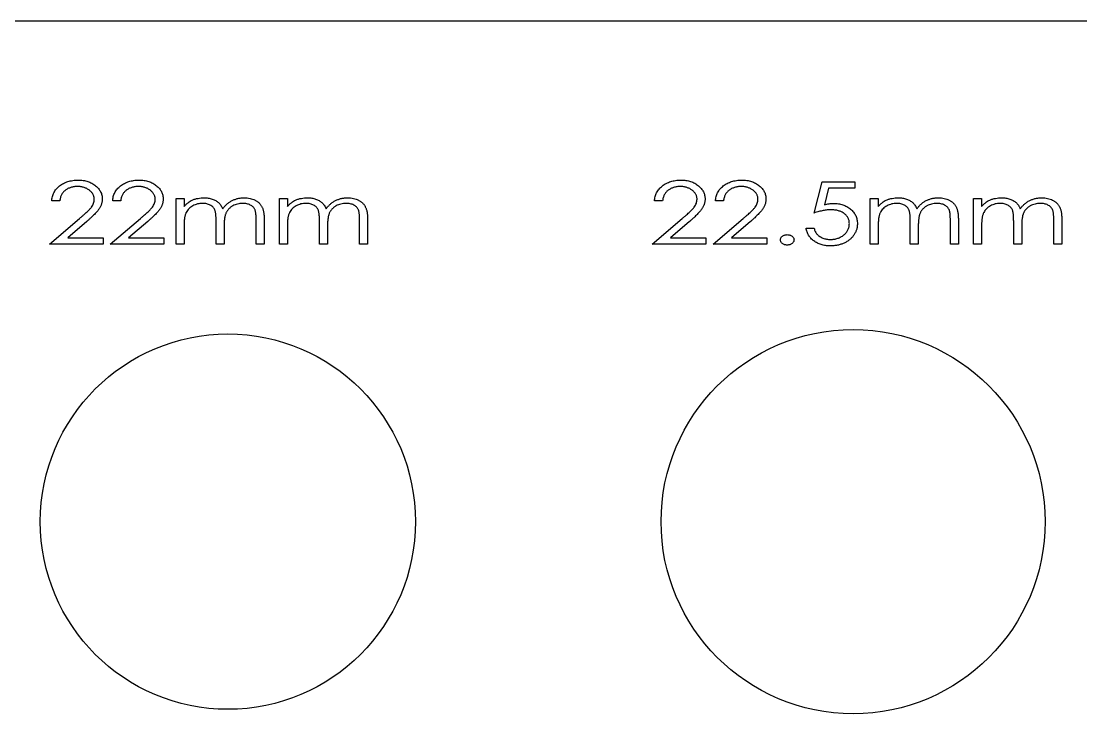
# Model space of a CAD drawing. Header units: millimetres. Extents: x 0 to 300, y -15 to 160.
# Drawn here: x 193.4 to 252.7, y 121.3 to 160 of the extents above; entities that cross this region are included whole.
import ezdxf

# ---------------------------------------------------------------- set-up
doc = ezdxf.new("R2010")
doc.units = ezdxf.units.MM

msp = doc.modelspace()

# ---------------------------------------------------------------- linework, layer by layer
at = {"color": 7, "linetype": 'Continuous', "lineweight": 25}
for p, q in [((300, 160), (0, 160)), ((237.814, 149.269), (238.263, 151.019)), ((238.263, 151.019), (240.103, 151.019)), ((240.103, 151.019), (240.103, 150.66)), ((202.096, 150.077), (202.545, 150.077)), ((202.096, 147.519), (202.096, 150.077)), ((202.545, 150.077), (202.545, 149.632)), ((207.885, 150.077), (208.334, 150.077)), ((207.885, 147.519), (207.885, 150.077)), ((208.334, 150.077), (208.334, 149.632)), ((238.628, 150.66), (238.39, 149.732)), ((240.103, 150.66), (238.628, 150.66)), ((240.955, 150.077), (241.404, 150.077)), ((240.955, 147.519), (240.955, 150.077)), ((241.404, 150.077), (241.404, 149.632)), ((246.744, 150.077), (247.193, 150.077)), ((246.744, 147.519), (246.744, 150.077)), ((247.193, 150.077), (247.193, 149.632)), ((195.59, 149.942), (195.141, 149.942)), ((199, 149.942), (198.552, 149.942)), ((229.334, 149.942), (228.885, 149.942)), ((232.744, 149.942), (232.295, 149.942)), ((195.007, 147.519), (196.696, 148.968)), ((198.417, 147.519), (200.106, 148.968)), ((206.584, 147.519), (206.584, 148.906)), ((207.032, 148.905), (207.032, 147.519)), ((212.372, 147.519), (212.372, 148.906)), ((212.821, 148.905), (212.821, 147.519)), ((228.75, 147.519), (230.439, 148.968)), ((232.161, 147.519), (233.85, 148.968)), ((245.443, 147.519), (245.443, 148.906)), ((245.891, 148.905), (245.891, 147.519)), ((251.231, 147.519), (251.231, 148.906)), ((251.68, 148.905), (251.68, 147.519)), ((197.1, 148.793), (196.032, 147.878)), ((200.51, 148.793), (199.443, 147.878)), ((202.545, 148.595), (202.545, 147.519)), ((204.34, 147.519), (204.34, 148.82)), ((204.789, 148.514), (204.789, 147.519)), ((208.334, 148.595), (208.334, 147.519)), ((210.128, 147.519), (210.128, 148.82)), ((210.577, 148.514), (210.577, 147.519)), ((230.843, 148.793), (229.776, 147.878)), ((234.253, 148.793), (233.186, 147.878)), ((237.366, 148.417), (237.814, 148.417)), ((241.404, 148.595), (241.404, 147.519)), ((243.199, 147.519), (243.199, 148.82)), ((243.648, 148.514), (243.648, 147.519)), ((247.193, 148.595), (247.193, 147.519)), ((248.987, 147.519), (248.987, 148.82)), ((249.436, 148.514), (249.436, 147.519)), ((196.032, 147.878), (198.013, 147.878)), ((198.013, 147.878), (198.013, 147.519)), ((199.443, 147.878), (201.423, 147.878)), ((201.423, 147.878), (201.423, 147.519)), ((229.776, 147.878), (231.757, 147.878)), ((231.757, 147.878), (231.757, 147.519)), ((233.186, 147.878), (235.167, 147.878)), ((235.167, 147.878), (235.167, 147.519)), ((198.013, 147.519), (195.007, 147.519)), ((201.423, 147.519), (198.417, 147.519)), ((202.545, 147.519), (202.096, 147.519)), ((204.789, 147.519), (204.34, 147.519)), ((207.032, 147.519), (206.584, 147.519)), ((208.334, 147.519), (207.885, 147.519)), ((210.577, 147.519), (210.128, 147.519)), ((212.821, 147.519), (212.372, 147.519)), ((231.757, 147.519), (228.75, 147.519)), ((235.167, 147.519), (232.161, 147.519)), ((241.404, 147.519), (240.955, 147.519)), ((243.648, 147.519), (243.199, 147.519)), ((245.891, 147.519), (245.443, 147.519)), ((247.193, 147.519), (246.744, 147.519)), ((249.436, 147.519), (248.987, 147.519)), ((251.68, 147.519), (251.231, 147.519))]:
    msp.add_line(p, q, dxfattribs=at)
for centre, radius in [((205, 132), 10.5), ((240, 132), 10.75)]:
    msp.add_circle(centre, radius, dxfattribs=at)
for points, knots in [([(195.141, 149.942), (195.144, 149.984), (195.149, 150.066), (195.173, 150.186), (195.209, 150.3), (195.257, 150.408), (195.319, 150.51), (195.392, 150.608), (195.478, 150.699), (195.576, 150.783), (195.683, 150.86), (195.797, 150.926), (195.917, 150.983), (196.044, 151.029), (196.177, 151.065), (196.315, 151.09), (196.46, 151.106), (196.558, 151.108), (196.609, 151.109)], [0, 0, 0, 0, 0.060187, 0.1186, 0.175503, 0.232224, 0.289199, 0.347421, 0.407245, 0.469592, 0.533084, 0.596651, 0.659955, 0.724552, 0.790185, 0.858053, 0.927521, 1, 1, 1, 1]), ([(196.587, 150.75), (196.553, 150.749), (196.487, 150.748), (196.39, 150.738), (196.298, 150.721), (196.21, 150.698), (196.126, 150.669), (196.046, 150.632), (195.971, 150.588), (195.901, 150.539), (195.836, 150.483), (195.778, 150.422), (195.728, 150.355), (195.685, 150.283), (195.65, 150.205), (195.622, 150.123), (195.602, 150.034), (195.594, 149.973), (195.59, 149.942)], [0, 0, 0, 0, 0.070999, 0.139349, 0.204974, 0.268678, 0.331326, 0.39262, 0.453131, 0.513965, 0.573719, 0.632629, 0.69107, 0.749633, 0.809173, 0.870568, 0.933798, 1, 1, 1, 1]), ([(197.52, 150.04), (197.519, 150.064), (197.517, 150.111), (197.504, 150.181), (197.483, 150.247), (197.453, 150.312), (197.414, 150.373), (197.367, 150.432), (197.312, 150.488), (197.249, 150.542), (197.18, 150.59), (197.107, 150.633), (197.03, 150.669), (196.948, 150.699), (196.864, 150.722), (196.775, 150.738), (196.682, 150.748), (196.619, 150.749), (196.587, 150.75)], [0, 0, 0, 0, 0.055224, 0.109076, 0.162405, 0.216574, 0.272661, 0.329974, 0.39074, 0.454756, 0.520287, 0.585452, 0.650983, 0.717153, 0.784938, 0.854163, 0.925906, 1, 1, 1, 1]), ([(196.609, 151.109), (196.658, 151.108), (196.755, 151.106), (196.897, 151.091), (197.031, 151.067), (197.158, 151.033), (197.278, 150.989), (197.39, 150.935), (197.496, 150.872), (197.593, 150.798), (197.681, 150.719), (197.757, 150.635), (197.823, 150.549), (197.876, 150.458), (197.918, 150.363), (197.947, 150.265), (197.965, 150.163), (197.967, 150.094), (197.968, 150.059)], [0, 0, 0, 0, 0.077876, 0.152072, 0.223363, 0.291757, 0.358319, 0.423509, 0.487732, 0.551688, 0.614071, 0.673318, 0.72971, 0.784494, 0.838248, 0.891559, 0.945218, 1, 1, 1, 1]), ([(198.552, 149.942), (198.554, 149.984), (198.559, 150.066), (198.584, 150.186), (198.62, 150.3), (198.667, 150.408), (198.729, 150.51), (198.802, 150.608), (198.889, 150.699), (198.986, 150.783), (199.093, 150.86), (199.207, 150.926), (199.328, 150.983), (199.454, 151.029), (199.587, 151.065), (199.725, 151.09), (199.87, 151.106), (199.969, 151.108), (200.019, 151.109)], [0, 0, 0, 0, 0.060187, 0.1186, 0.175503, 0.232224, 0.289199, 0.347421, 0.407245, 0.469592, 0.533084, 0.596651, 0.659955, 0.724552, 0.790185, 0.858053, 0.927521, 1, 1, 1, 1]), ([(199.997, 150.75), (199.964, 150.749), (199.897, 150.748), (199.801, 150.738), (199.708, 150.721), (199.62, 150.698), (199.536, 150.669), (199.456, 150.632), (199.382, 150.588), (199.311, 150.539), (199.246, 150.483), (199.188, 150.422), (199.139, 150.355), (199.095, 150.283), (199.06, 150.205), (199.032, 150.123), (199.012, 150.034), (199.004, 149.973), (199, 149.942)], [0, 0, 0, 0, 0.070999, 0.139349, 0.204974, 0.268678, 0.331326, 0.39262, 0.453131, 0.513965, 0.573719, 0.632629, 0.69107, 0.749633, 0.809173, 0.870568, 0.933798, 1, 1, 1, 1]), ([(200.93, 150.04), (200.929, 150.064), (200.927, 150.111), (200.914, 150.181), (200.893, 150.247), (200.863, 150.312), (200.825, 150.373), (200.778, 150.432), (200.722, 150.488), (200.659, 150.542), (200.59, 150.59), (200.517, 150.633), (200.44, 150.669), (200.359, 150.699), (200.274, 150.722), (200.185, 150.738), (200.092, 150.748), (200.029, 150.749), (199.997, 150.75)], [0, 0, 0, 0, 0.055224, 0.109076, 0.162405, 0.216574, 0.272661, 0.329974, 0.39074, 0.454756, 0.520287, 0.585452, 0.650983, 0.717153, 0.784938, 0.854163, 0.925906, 1, 1, 1, 1]), ([(200.019, 151.109), (200.069, 151.108), (200.165, 151.106), (200.307, 151.091), (200.441, 151.067), (200.568, 151.033), (200.688, 150.989), (200.8, 150.935), (200.906, 150.872), (201.003, 150.798), (201.091, 150.719), (201.168, 150.635), (201.233, 150.549), (201.286, 150.458), (201.328, 150.363), (201.357, 150.265), (201.376, 150.163), (201.377, 150.094), (201.378, 150.059)], [0, 0, 0, 0, 0.0778757, 0.152072, 0.223363, 0.2917572, 0.3583186, 0.4235091, 0.487732, 0.5516878, 0.614071, 0.673318, 0.7297104, 0.784494, 0.8382481, 0.891559, 0.9452177, 1, 1, 1, 1]), ([(228.885, 149.942), (228.887, 149.984), (228.892, 150.066), (228.917, 150.186), (228.953, 150.3), (229, 150.408), (229.063, 150.51), (229.135, 150.608), (229.222, 150.699), (229.32, 150.783), (229.426, 150.86), (229.541, 150.926), (229.661, 150.983), (229.787, 151.029), (229.92, 151.065), (230.059, 151.09), (230.204, 151.106), (230.302, 151.108), (230.352, 151.109)], [0, 0, 0, 0, 0.060187, 0.1186, 0.175503, 0.232224, 0.289199, 0.347421, 0.407245, 0.469592, 0.533084, 0.596651, 0.659955, 0.724552, 0.790185, 0.858053, 0.927521, 1, 1, 1, 1]), ([(230.331, 150.75), (230.297, 150.749), (230.231, 150.748), (230.134, 150.738), (230.042, 150.721), (229.954, 150.698), (229.869, 150.669), (229.79, 150.632), (229.715, 150.588), (229.644, 150.539), (229.58, 150.483), (229.522, 150.422), (229.472, 150.355), (229.429, 150.283), (229.394, 150.205), (229.366, 150.123), (229.345, 150.034), (229.337, 149.973), (229.334, 149.942)], [0, 0, 0, 0, 0.0709994, 0.1393486, 0.2049738, 0.2686784, 0.3313261, 0.3926201, 0.4531307, 0.5139654, 0.5737189, 0.6326294, 0.6910701, 0.7496334, 0.8091731, 0.8705681, 0.9337983, 1, 1, 1, 1]), ([(231.263, 150.04), (231.262, 150.064), (231.261, 150.111), (231.248, 150.181), (231.226, 150.247), (231.197, 150.312), (231.158, 150.373), (231.111, 150.432), (231.055, 150.488), (230.993, 150.542), (230.924, 150.59), (230.851, 150.633), (230.773, 150.669), (230.692, 150.699), (230.607, 150.722), (230.518, 150.738), (230.426, 150.748), (230.363, 150.749), (230.331, 150.75)], [0, 0, 0, 0, 0.055224, 0.109076, 0.162405, 0.216574, 0.272661, 0.329974, 0.39074, 0.454756, 0.520287, 0.585452, 0.650983, 0.717153, 0.784938, 0.854163, 0.925906, 1, 1, 1, 1]), ([(230.352, 151.109), (230.402, 151.108), (230.499, 151.106), (230.64, 151.091), (230.774, 151.067), (230.902, 151.033), (231.021, 150.989), (231.134, 150.935), (231.24, 150.872), (231.336, 150.798), (231.424, 150.719), (231.501, 150.635), (231.567, 150.549), (231.619, 150.458), (231.661, 150.363), (231.691, 150.265), (231.709, 150.163), (231.711, 150.094), (231.712, 150.059)], [0, 0, 0, 0, 0.077876, 0.152072, 0.223363, 0.291757, 0.358319, 0.423509, 0.487732, 0.551688, 0.614071, 0.673318, 0.72971, 0.784494, 0.838248, 0.891559, 0.945218, 1, 1, 1, 1]), ([(232.295, 149.942), (232.298, 149.984), (232.303, 150.066), (232.327, 150.186), (232.363, 150.3), (232.411, 150.408), (232.473, 150.51), (232.546, 150.608), (232.632, 150.699), (232.73, 150.783), (232.837, 150.86), (232.951, 150.926), (233.071, 150.983), (233.198, 151.029), (233.33, 151.065), (233.469, 151.09), (233.614, 151.106), (233.712, 151.108), (233.763, 151.109)], [0, 0, 0, 0, 0.060187, 0.1186, 0.175503, 0.232224, 0.289199, 0.347421, 0.407245, 0.469592, 0.533084, 0.596651, 0.659955, 0.724552, 0.790185, 0.858053, 0.927521, 1, 1, 1, 1]), ([(233.741, 150.75), (233.707, 150.749), (233.641, 150.748), (233.544, 150.738), (233.452, 150.721), (233.364, 150.698), (233.28, 150.669), (233.2, 150.632), (233.125, 150.588), (233.055, 150.539), (232.99, 150.483), (232.932, 150.422), (232.882, 150.355), (232.839, 150.283), (232.804, 150.205), (232.776, 150.123), (232.755, 150.034), (232.748, 149.973), (232.744, 149.942)], [0, 0, 0, 0, 0.0709994, 0.1393486, 0.2049738, 0.2686784, 0.3313261, 0.3926201, 0.4531307, 0.5139654, 0.5737189, 0.6326294, 0.6910701, 0.7496334, 0.8091731, 0.8705681, 0.9337983, 1, 1, 1, 1]), ([(234.673, 150.04), (234.673, 150.064), (234.671, 150.111), (234.658, 150.181), (234.637, 150.247), (234.607, 150.312), (234.568, 150.373), (234.521, 150.432), (234.465, 150.488), (234.403, 150.542), (234.334, 150.59), (234.261, 150.633), (234.183, 150.669), (234.102, 150.699), (234.017, 150.722), (233.929, 150.738), (233.836, 150.748), (233.773, 150.749), (233.741, 150.75)], [0, 0, 0, 0, 0.0552235, 0.1090759, 0.162405, 0.2165738, 0.2726607, 0.3299738, 0.3907403, 0.4547562, 0.5202872, 0.5854518, 0.6509829, 0.7171527, 0.7849385, 0.8541633, 0.9259059, 1, 1, 1, 1]), ([(233.763, 151.109), (233.812, 151.108), (233.909, 151.106), (234.051, 151.091), (234.185, 151.067), (234.312, 151.033), (234.431, 150.989), (234.544, 150.935), (234.65, 150.872), (234.747, 150.798), (234.835, 150.719), (234.911, 150.635), (234.977, 150.549), (235.029, 150.458), (235.071, 150.363), (235.101, 150.265), (235.119, 150.163), (235.121, 150.094), (235.122, 150.059)], [0, 0, 0, 0, 0.0778757, 0.152072, 0.223363, 0.2917572, 0.3583186, 0.4235091, 0.487732, 0.5516878, 0.614071, 0.673318, 0.7297104, 0.784494, 0.8382481, 0.891559, 0.9452177, 1, 1, 1, 1]), ([(202.998, 149.992), (203.052, 150.012), (203.159, 150.052), (203.327, 150.092), (203.498, 150.117), (203.614, 150.12), (203.672, 150.122)], [0, 0, 0, 0, 0.248666, 0.497511, 0.746763, 1, 1, 1, 1]), ([(203.672, 150.122), (203.711, 150.121), (203.789, 150.118), (203.904, 150.105), (204.016, 150.082), (204.124, 150.05), (204.226, 150.01), (204.319, 149.965), (204.402, 149.913), (204.477, 149.854), (204.544, 149.785), (204.605, 149.703), (204.663, 149.609), (204.694, 149.54), (204.711, 149.504)], [0, 0, 0, 0, 0.0914947, 0.1813305, 0.2696925, 0.3576699, 0.4429541, 0.5230166, 0.5988065, 0.6712097, 0.7443191, 0.8227847, 0.9075203, 1, 1, 1, 1]), ([(204.711, 149.504), (204.729, 149.529), (204.764, 149.578), (204.822, 149.647), (204.883, 149.711), (204.947, 149.771), (205.014, 149.827), (205.086, 149.877), (205.16, 149.923), (205.237, 149.965), (205.317, 150.002), (205.398, 150.033), (205.481, 150.061), (205.566, 150.084), (205.652, 150.1), (205.739, 150.113), (205.828, 150.12), (205.888, 150.121), (205.918, 150.122)], [0, 0, 0, 0, 0.064963, 0.128426, 0.191314, 0.253159, 0.314906, 0.376509, 0.438526, 0.50052, 0.562959, 0.624754, 0.686477, 0.748159, 0.810399, 0.87263, 0.935901, 1, 1, 1, 1]), ([(205.918, 150.122), (205.973, 150.12), (206.081, 150.117), (206.237, 150.092), (206.383, 150.05), (206.497, 150.001), (206.581, 149.954), (206.641, 149.917), (206.695, 149.875), (206.746, 149.83), (206.793, 149.782), (206.835, 149.731), (206.873, 149.676), (206.907, 149.617), (206.937, 149.553), (206.962, 149.482), (206.984, 149.404), (207.002, 149.318), (207.016, 149.225), (207.026, 149.125), (207.031, 149.017), (207.032, 148.943), (207.032, 148.905)], [0, 0, 0, 0, 0.087023, 0.170139, 0.24949, 0.327188, 0.365264, 0.402195, 0.438365, 0.473992, 0.509038, 0.543984, 0.579069, 0.614529, 0.651259, 0.69104, 0.733662, 0.779794, 0.829169, 0.882307, 0.939338, 1, 1, 1, 1]), ([(208.787, 149.992), (208.84, 150.012), (208.947, 150.052), (209.115, 150.092), (209.286, 150.117), (209.402, 150.12), (209.46, 150.122)], [0, 0, 0, 0, 0.248666, 0.497511, 0.746763, 1, 1, 1, 1]), ([(209.46, 150.122), (209.5, 150.121), (209.577, 150.118), (209.693, 150.105), (209.805, 150.082), (209.913, 150.05), (210.014, 150.01), (210.107, 149.965), (210.191, 149.913), (210.265, 149.854), (210.333, 149.785), (210.393, 149.703), (210.451, 149.609), (210.483, 149.54), (210.499, 149.504)], [0, 0, 0, 0, 0.091495, 0.181331, 0.269692, 0.35767, 0.442954, 0.523017, 0.598806, 0.67121, 0.744319, 0.822785, 0.90752, 1, 1, 1, 1]), ([(210.499, 149.504), (210.517, 149.529), (210.553, 149.578), (210.611, 149.647), (210.672, 149.711), (210.736, 149.771), (210.803, 149.827), (210.874, 149.877), (210.948, 149.923), (211.026, 149.965), (211.105, 150.002), (211.187, 150.033), (211.27, 150.061), (211.354, 150.084), (211.44, 150.1), (211.528, 150.113), (211.617, 150.12), (211.677, 150.121), (211.707, 150.122)], [0, 0, 0, 0, 0.064963, 0.128426, 0.191314, 0.253159, 0.314906, 0.376509, 0.438526, 0.50052, 0.562959, 0.624754, 0.686477, 0.748159, 0.810399, 0.87263, 0.935901, 1, 1, 1, 1]), ([(211.707, 150.122), (211.762, 150.12), (211.869, 150.117), (212.026, 150.092), (212.172, 150.05), (212.285, 150.001), (212.37, 149.954), (212.429, 149.917), (212.484, 149.875), (212.534, 149.83), (212.581, 149.782), (212.623, 149.731), (212.661, 149.676), (212.695, 149.617), (212.725, 149.553), (212.751, 149.482), (212.772, 149.404), (212.791, 149.318), (212.804, 149.225), (212.814, 149.125), (212.819, 149.017), (212.82, 148.943), (212.821, 148.905)], [0, 0, 0, 0, 0.087023, 0.170139, 0.24949, 0.327188, 0.365264, 0.402195, 0.438365, 0.473992, 0.509038, 0.543984, 0.579069, 0.614529, 0.651259, 0.69104, 0.733662, 0.779794, 0.829169, 0.882307, 0.939338, 1, 1, 1, 1]), ([(241.857, 149.992), (241.911, 150.012), (242.018, 150.052), (242.185, 150.092), (242.357, 150.117), (242.473, 150.12), (242.531, 150.122)], [0, 0, 0, 0, 0.248666, 0.497511, 0.746763, 1, 1, 1, 1]), ([(242.531, 150.122), (242.57, 150.121), (242.648, 150.118), (242.763, 150.105), (242.875, 150.082), (242.983, 150.05), (243.085, 150.01), (243.178, 149.965), (243.261, 149.913), (243.336, 149.854), (243.403, 149.785), (243.464, 149.703), (243.522, 149.609), (243.553, 149.54), (243.57, 149.504)], [0, 0, 0, 0, 0.091495, 0.181331, 0.269692, 0.35767, 0.442954, 0.523017, 0.598806, 0.67121, 0.744319, 0.822785, 0.90752, 1, 1, 1, 1]), ([(243.57, 149.504), (243.588, 149.529), (243.623, 149.578), (243.681, 149.647), (243.742, 149.711), (243.806, 149.771), (243.873, 149.827), (243.945, 149.877), (244.019, 149.923), (244.096, 149.965), (244.176, 150.002), (244.257, 150.033), (244.34, 150.061), (244.425, 150.084), (244.511, 150.1), (244.598, 150.113), (244.687, 150.12), (244.747, 150.121), (244.777, 150.122)], [0, 0, 0, 0, 0.064963, 0.128426, 0.191314, 0.253159, 0.314906, 0.376509, 0.438526, 0.50052, 0.562959, 0.624754, 0.686477, 0.748159, 0.810399, 0.87263, 0.935901, 1, 1, 1, 1]), ([(244.777, 150.122), (244.832, 150.12), (244.94, 150.117), (245.096, 150.092), (245.242, 150.05), (245.356, 150.001), (245.44, 149.954), (245.499, 149.917), (245.554, 149.875), (245.605, 149.83), (245.651, 149.782), (245.694, 149.731), (245.732, 149.676), (245.766, 149.617), (245.796, 149.553), (245.821, 149.482), (245.843, 149.404), (245.861, 149.318), (245.875, 149.225), (245.885, 149.125), (245.89, 149.017), (245.891, 148.943), (245.891, 148.905)], [0, 0, 0, 0, 0.087023, 0.170139, 0.24949, 0.327188, 0.365264, 0.402195, 0.438365, 0.473992, 0.509038, 0.543984, 0.579069, 0.614529, 0.651259, 0.69104, 0.733662, 0.779794, 0.829169, 0.882307, 0.939338, 1, 1, 1, 1]), ([(247.646, 149.992), (247.699, 150.012), (247.806, 150.052), (247.974, 150.092), (248.145, 150.117), (248.261, 150.12), (248.319, 150.122)], [0, 0, 0, 0, 0.248666, 0.497511, 0.746763, 1, 1, 1, 1]), ([(248.319, 150.122), (248.359, 150.121), (248.436, 150.118), (248.552, 150.105), (248.664, 150.082), (248.772, 150.05), (248.873, 150.01), (248.966, 149.965), (249.05, 149.913), (249.124, 149.854), (249.192, 149.785), (249.252, 149.703), (249.31, 149.609), (249.342, 149.54), (249.358, 149.504)], [0, 0, 0, 0, 0.091495, 0.181331, 0.269692, 0.35767, 0.442954, 0.523017, 0.598806, 0.67121, 0.744319, 0.822785, 0.90752, 1, 1, 1, 1]), ([(249.358, 149.504), (249.376, 149.529), (249.412, 149.578), (249.47, 149.647), (249.531, 149.711), (249.595, 149.771), (249.662, 149.827), (249.733, 149.877), (249.807, 149.923), (249.885, 149.965), (249.964, 150.002), (250.046, 150.033), (250.129, 150.061), (250.213, 150.084), (250.299, 150.1), (250.387, 150.113), (250.476, 150.12), (250.536, 150.121), (250.566, 150.122)], [0, 0, 0, 0, 0.064963, 0.128426, 0.191314, 0.253159, 0.314906, 0.376509, 0.438526, 0.50052, 0.562959, 0.624754, 0.686477, 0.748159, 0.810399, 0.87263, 0.935901, 1, 1, 1, 1]), ([(250.566, 150.122), (250.621, 150.12), (250.728, 150.117), (250.885, 150.092), (251.03, 150.05), (251.144, 150.001), (251.229, 149.954), (251.288, 149.917), (251.343, 149.875), (251.393, 149.83), (251.44, 149.782), (251.482, 149.731), (251.52, 149.676), (251.554, 149.617), (251.584, 149.553), (251.61, 149.482), (251.631, 149.404), (251.649, 149.318), (251.663, 149.225), (251.673, 149.125), (251.678, 149.017), (251.679, 148.943), (251.68, 148.905)], [0, 0, 0, 0, 0.087023, 0.170139, 0.24949, 0.327188, 0.365264, 0.402195, 0.438365, 0.473992, 0.509038, 0.543984, 0.579069, 0.614529, 0.651259, 0.69104, 0.733662, 0.779794, 0.829169, 0.882307, 0.939338, 1, 1, 1, 1]), ([(196.696, 148.968), (196.737, 149.002), (196.815, 149.068), (196.928, 149.165), (197.028, 149.255), (197.117, 149.337), (197.195, 149.414), (197.263, 149.482), (197.318, 149.545), (197.377, 149.617), (197.434, 149.705), (197.483, 149.814), (197.514, 149.926), (197.518, 150.002), (197.52, 150.04)], [0, 0, 0, 0, 0.115125, 0.221258, 0.31766, 0.404739, 0.482883, 0.551792, 0.611569, 0.662324, 0.752051, 0.836816, 0.918323, 1, 1, 1, 1]), ([(197.968, 150.059), (197.968, 150.035), (197.967, 149.986), (197.958, 149.913), (197.944, 149.841), (197.925, 149.77), (197.9, 149.7), (197.868, 149.632), (197.833, 149.565), (197.79, 149.498), (197.739, 149.429), (197.679, 149.355), (197.608, 149.275), (197.526, 149.19), (197.435, 149.098), (197.332, 149.002), (197.22, 148.898), (197.141, 148.829), (197.1, 148.793)], [0, 0, 0, 0, 0.0464357, 0.0927008, 0.1386355, 0.1848372, 0.2313906, 0.2784613, 0.3265011, 0.3757832, 0.4289061, 0.4886068, 0.5559144, 0.6303102, 0.711557, 0.8003388, 0.8963585, 1, 1, 1, 1]), ([(200.106, 148.968), (200.147, 149.002), (200.226, 149.068), (200.338, 149.165), (200.438, 149.255), (200.528, 149.337), (200.605, 149.414), (200.673, 149.482), (200.728, 149.545), (200.787, 149.617), (200.845, 149.705), (200.894, 149.814), (200.924, 149.926), (200.928, 150.002), (200.93, 150.04)], [0, 0, 0, 0, 0.115125, 0.221258, 0.31766, 0.404739, 0.482883, 0.551792, 0.611569, 0.662324, 0.752051, 0.836816, 0.918323, 1, 1, 1, 1]), ([(201.378, 150.059), (201.378, 150.035), (201.377, 149.986), (201.368, 149.913), (201.354, 149.841), (201.335, 149.77), (201.31, 149.7), (201.279, 149.632), (201.243, 149.565), (201.2, 149.498), (201.149, 149.429), (201.089, 149.355), (201.018, 149.275), (200.937, 149.19), (200.845, 149.098), (200.743, 149.002), (200.631, 148.898), (200.551, 148.829), (200.51, 148.793)], [0, 0, 0, 0, 0.0464357, 0.0927008, 0.1386355, 0.1848372, 0.2313906, 0.2784613, 0.3265011, 0.3757832, 0.4289061, 0.4886068, 0.5559144, 0.6303102, 0.711557, 0.8003388, 0.8963585, 1, 1, 1, 1]), ([(202.545, 149.632), (202.582, 149.671), (202.652, 149.747), (202.765, 149.845), (202.879, 149.928), (202.959, 149.971), (202.998, 149.992)], [0, 0, 0, 0, 0.275334, 0.531598, 0.772747, 1, 1, 1, 1]), ([(203.58, 149.808), (203.532, 149.806), (203.438, 149.803), (203.299, 149.776), (203.165, 149.733), (203.037, 149.674), (202.92, 149.601), (202.818, 149.513), (202.732, 149.415), (202.673, 149.322), (202.636, 149.24), (202.612, 149.17), (202.591, 149.093), (202.574, 149.008), (202.561, 148.916), (202.552, 148.816), (202.546, 148.708), (202.546, 148.634), (202.545, 148.595)], [0, 0, 0, 0, 0.078369, 0.155618, 0.232522, 0.310283, 0.386838, 0.459822, 0.530844, 0.602169, 0.639422, 0.679526, 0.723466, 0.771006, 0.82202, 0.877357, 0.936401, 1, 1, 1, 1]), ([(204.34, 148.82), (204.34, 148.856), (204.339, 148.927), (204.337, 149.028), (204.33, 149.12), (204.323, 149.203), (204.312, 149.277), (204.301, 149.341), (204.285, 149.396), (204.263, 149.458), (204.226, 149.524), (204.168, 149.596), (204.096, 149.658), (204.011, 149.711), (203.916, 149.754), (203.812, 149.786), (203.699, 149.804), (203.62, 149.806), (203.58, 149.808)], [0, 0, 0, 0, 0.07574, 0.145712, 0.209053, 0.26622, 0.317385, 0.362041, 0.401599, 0.435023, 0.496775, 0.558852, 0.623472, 0.69199, 0.764089, 0.838247, 0.916917, 1, 1, 1, 1]), ([(205.826, 149.808), (205.776, 149.806), (205.679, 149.803), (205.536, 149.775), (205.399, 149.732), (205.292, 149.681), (205.212, 149.632), (205.154, 149.593), (205.103, 149.549), (205.054, 149.505), (205.011, 149.456), (204.97, 149.405), (204.935, 149.351), (204.903, 149.293), (204.875, 149.229), (204.852, 149.155), (204.832, 149.072), (204.816, 148.979), (204.804, 148.877), (204.795, 148.765), (204.79, 148.643), (204.789, 148.558), (204.789, 148.514)], [0, 0, 0, 0, 0.077845, 0.153555, 0.228222, 0.303349, 0.340367, 0.376638, 0.411962, 0.446627, 0.480796, 0.51491, 0.548727, 0.582858, 0.618987, 0.659177, 0.703934, 0.753287, 0.807472, 0.866601, 0.930743, 1, 1, 1, 1]), ([(206.584, 148.906), (206.583, 148.939), (206.583, 149.002), (206.579, 149.092), (206.574, 149.174), (206.566, 149.248), (206.556, 149.315), (206.542, 149.373), (206.529, 149.424), (206.505, 149.48), (206.467, 149.543), (206.409, 149.609), (206.338, 149.667), (206.254, 149.717), (206.16, 149.758), (206.056, 149.787), (205.944, 149.805), (205.866, 149.807), (205.826, 149.808)], [0, 0, 0, 0, 0.0714522, 0.1373331, 0.19718, 0.2515646, 0.3001416, 0.3435939, 0.381868, 0.4150388, 0.4768277, 0.540485, 0.6064804, 0.6774591, 0.7519729, 0.829992, 0.9121299, 1, 1, 1, 1]), ([(208.334, 149.632), (208.37, 149.671), (208.441, 149.747), (208.554, 149.845), (208.668, 149.928), (208.748, 149.971), (208.787, 149.992)], [0, 0, 0, 0, 0.275334, 0.531598, 0.772747, 1, 1, 1, 1]), ([(209.368, 149.808), (209.321, 149.806), (209.226, 149.803), (209.087, 149.776), (208.953, 149.733), (208.826, 149.674), (208.708, 149.601), (208.606, 149.513), (208.52, 149.415), (208.462, 149.322), (208.425, 149.24), (208.4, 149.17), (208.379, 149.093), (208.363, 149.008), (208.349, 148.916), (208.341, 148.816), (208.335, 148.708), (208.334, 148.634), (208.334, 148.595)], [0, 0, 0, 0, 0.078369, 0.155618, 0.232522, 0.310283, 0.386838, 0.459822, 0.530844, 0.602169, 0.639422, 0.679526, 0.723466, 0.771006, 0.82202, 0.877357, 0.936401, 1, 1, 1, 1]), ([(210.128, 148.82), (210.128, 148.856), (210.127, 148.927), (210.125, 149.028), (210.118, 149.12), (210.111, 149.203), (210.1, 149.277), (210.089, 149.341), (210.074, 149.396), (210.052, 149.458), (210.014, 149.524), (209.956, 149.596), (209.884, 149.658), (209.8, 149.711), (209.705, 149.754), (209.6, 149.786), (209.487, 149.804), (209.409, 149.806), (209.368, 149.808)], [0, 0, 0, 0, 0.0757399, 0.1457118, 0.2090526, 0.2662204, 0.3173846, 0.3620406, 0.4015988, 0.4350226, 0.4967749, 0.5588523, 0.6234715, 0.69199, 0.7640894, 0.8382475, 0.916917, 1, 1, 1, 1]), ([(211.614, 149.808), (211.565, 149.806), (211.467, 149.803), (211.325, 149.775), (211.188, 149.732), (211.081, 149.681), (211, 149.632), (210.943, 149.593), (210.891, 149.549), (210.842, 149.505), (210.799, 149.456), (210.759, 149.405), (210.724, 149.351), (210.691, 149.293), (210.663, 149.229), (210.641, 149.155), (210.62, 149.072), (210.605, 148.979), (210.592, 148.877), (210.583, 148.765), (210.579, 148.643), (210.578, 148.558), (210.577, 148.514)], [0, 0, 0, 0, 0.077845, 0.153555, 0.228222, 0.303349, 0.340367, 0.376638, 0.411962, 0.446627, 0.480796, 0.51491, 0.548727, 0.582858, 0.618987, 0.659177, 0.703934, 0.753287, 0.807472, 0.866601, 0.930743, 1, 1, 1, 1]), ([(212.372, 148.906), (212.372, 148.939), (212.371, 149.002), (212.368, 149.092), (212.362, 149.174), (212.355, 149.248), (212.345, 149.315), (212.331, 149.373), (212.317, 149.424), (212.293, 149.48), (212.256, 149.543), (212.198, 149.609), (212.126, 149.667), (212.043, 149.717), (211.949, 149.758), (211.845, 149.787), (211.732, 149.805), (211.654, 149.807), (211.614, 149.808)], [0, 0, 0, 0, 0.071452, 0.137333, 0.19718, 0.251565, 0.300142, 0.343594, 0.381868, 0.415039, 0.476828, 0.540485, 0.60648, 0.677459, 0.751973, 0.829992, 0.91213, 1, 1, 1, 1]), ([(230.439, 148.968), (230.48, 149.002), (230.559, 149.068), (230.671, 149.165), (230.771, 149.255), (230.861, 149.337), (230.938, 149.414), (231.006, 149.482), (231.062, 149.545), (231.12, 149.617), (231.178, 149.705), (231.227, 149.814), (231.257, 149.926), (231.261, 150.002), (231.263, 150.04)], [0, 0, 0, 0, 0.115125, 0.221258, 0.31766, 0.404739, 0.482883, 0.551792, 0.611569, 0.662324, 0.752051, 0.836816, 0.918323, 1, 1, 1, 1]), ([(231.712, 150.059), (231.711, 150.035), (231.71, 149.986), (231.702, 149.913), (231.687, 149.841), (231.669, 149.77), (231.643, 149.7), (231.612, 149.632), (231.576, 149.565), (231.533, 149.498), (231.482, 149.429), (231.422, 149.355), (231.351, 149.275), (231.27, 149.19), (231.179, 149.098), (231.076, 149.002), (230.964, 148.898), (230.884, 148.829), (230.843, 148.793)], [0, 0, 0, 0, 0.046436, 0.092701, 0.138635, 0.184837, 0.231391, 0.278461, 0.326501, 0.375783, 0.428906, 0.488607, 0.555914, 0.63031, 0.711557, 0.800339, 0.896359, 1, 1, 1, 1]), ([(233.85, 148.968), (233.89, 149.002), (233.969, 149.068), (234.081, 149.165), (234.182, 149.255), (234.271, 149.337), (234.349, 149.414), (234.417, 149.482), (234.472, 149.545), (234.53, 149.617), (234.588, 149.705), (234.637, 149.814), (234.668, 149.926), (234.671, 150.002), (234.673, 150.04)], [0, 0, 0, 0, 0.115125, 0.221258, 0.31766, 0.404739, 0.482883, 0.551792, 0.611569, 0.662324, 0.752051, 0.836816, 0.918323, 1, 1, 1, 1]), ([(235.122, 150.059), (235.122, 150.035), (235.12, 149.986), (235.112, 149.913), (235.097, 149.841), (235.079, 149.77), (235.053, 149.7), (235.022, 149.632), (234.987, 149.565), (234.944, 149.498), (234.893, 149.429), (234.833, 149.355), (234.762, 149.275), (234.68, 149.19), (234.589, 149.098), (234.486, 149.002), (234.374, 148.898), (234.295, 148.829), (234.253, 148.793)], [0, 0, 0, 0, 0.046436, 0.092701, 0.138635, 0.184837, 0.231391, 0.278461, 0.326501, 0.375783, 0.428906, 0.488607, 0.555914, 0.63031, 0.711557, 0.800339, 0.896359, 1, 1, 1, 1]), ([(238.39, 149.732), (238.435, 149.743), (238.523, 149.766), (238.653, 149.789), (238.775, 149.804), (238.855, 149.806), (238.893, 149.808)], [0, 0, 0, 0, 0.274191, 0.532566, 0.773149, 1, 1, 1, 1]), ([(238.893, 149.808), (238.941, 149.807), (239.035, 149.805), (239.172, 149.789), (239.302, 149.764), (239.426, 149.729), (239.544, 149.684), (239.656, 149.628), (239.761, 149.563), (239.858, 149.488), (239.947, 149.405), (240.025, 149.316), (240.09, 149.221), (240.145, 149.121), (240.186, 149.014), (240.216, 148.902), (240.235, 148.784), (240.237, 148.704), (240.237, 148.663)], [0, 0, 0, 0, 0.072428, 0.142059, 0.208935, 0.274198, 0.337657, 0.400338, 0.462661, 0.525401, 0.587156, 0.646505, 0.704674, 0.761991, 0.819515, 0.877869, 0.93784, 1, 1, 1, 1]), ([(241.404, 149.632), (241.441, 149.671), (241.511, 149.747), (241.624, 149.845), (241.738, 149.928), (241.818, 149.971), (241.857, 149.992)], [0, 0, 0, 0, 0.275334, 0.531598, 0.772747, 1, 1, 1, 1]), ([(242.439, 149.808), (242.391, 149.806), (242.297, 149.803), (242.158, 149.776), (242.024, 149.733), (241.896, 149.674), (241.779, 149.601), (241.677, 149.513), (241.591, 149.415), (241.532, 149.322), (241.495, 149.24), (241.471, 149.17), (241.45, 149.093), (241.433, 149.008), (241.42, 148.916), (241.411, 148.816), (241.405, 148.708), (241.405, 148.634), (241.404, 148.595)], [0, 0, 0, 0, 0.078369, 0.155618, 0.232522, 0.310283, 0.386838, 0.459822, 0.530844, 0.602169, 0.639422, 0.679526, 0.723466, 0.771006, 0.82202, 0.877357, 0.936401, 1, 1, 1, 1]), ([(243.199, 148.82), (243.199, 148.856), (243.198, 148.927), (243.196, 149.028), (243.189, 149.12), (243.182, 149.203), (243.171, 149.277), (243.16, 149.341), (243.144, 149.396), (243.122, 149.458), (243.085, 149.524), (243.027, 149.596), (242.955, 149.658), (242.87, 149.711), (242.775, 149.754), (242.671, 149.786), (242.558, 149.804), (242.479, 149.806), (242.439, 149.808)], [0, 0, 0, 0, 0.0757399, 0.1457118, 0.2090526, 0.2662204, 0.3173846, 0.3620406, 0.4015988, 0.4350226, 0.4967749, 0.5588523, 0.6234715, 0.69199, 0.7640894, 0.8382475, 0.916917, 1, 1, 1, 1]), ([(244.685, 149.808), (244.635, 149.806), (244.538, 149.803), (244.395, 149.775), (244.258, 149.732), (244.151, 149.681), (244.071, 149.632), (244.013, 149.593), (243.962, 149.549), (243.913, 149.505), (243.87, 149.456), (243.829, 149.405), (243.794, 149.351), (243.762, 149.293), (243.734, 149.229), (243.711, 149.155), (243.691, 149.072), (243.675, 148.979), (243.663, 148.877), (243.654, 148.765), (243.649, 148.643), (243.648, 148.558), (243.648, 148.514)], [0, 0, 0, 0, 0.077845, 0.153555, 0.228222, 0.303349, 0.340367, 0.376638, 0.411962, 0.446627, 0.480796, 0.51491, 0.548727, 0.582858, 0.618987, 0.659177, 0.703934, 0.753287, 0.807472, 0.866601, 0.930743, 1, 1, 1, 1]), ([(245.443, 148.906), (245.442, 148.939), (245.442, 149.002), (245.438, 149.092), (245.433, 149.174), (245.425, 149.248), (245.415, 149.315), (245.401, 149.373), (245.388, 149.424), (245.364, 149.48), (245.326, 149.543), (245.268, 149.609), (245.197, 149.667), (245.113, 149.717), (245.019, 149.758), (244.915, 149.787), (244.803, 149.805), (244.725, 149.807), (244.685, 149.808)], [0, 0, 0, 0, 0.071452, 0.137333, 0.19718, 0.251565, 0.300142, 0.343594, 0.381868, 0.415039, 0.476828, 0.540485, 0.60648, 0.677459, 0.751973, 0.829992, 0.91213, 1, 1, 1, 1]), ([(247.193, 149.632), (247.229, 149.671), (247.3, 149.747), (247.413, 149.845), (247.527, 149.928), (247.607, 149.971), (247.646, 149.992)], [0, 0, 0, 0, 0.275334, 0.531598, 0.772747, 1, 1, 1, 1]), ([(248.227, 149.808), (248.18, 149.806), (248.085, 149.803), (247.946, 149.776), (247.812, 149.733), (247.685, 149.674), (247.567, 149.601), (247.465, 149.513), (247.379, 149.415), (247.321, 149.322), (247.284, 149.24), (247.259, 149.17), (247.238, 149.093), (247.222, 149.008), (247.208, 148.916), (247.2, 148.816), (247.194, 148.708), (247.193, 148.634), (247.193, 148.595)], [0, 0, 0, 0, 0.078369, 0.155618, 0.232522, 0.310283, 0.386838, 0.459822, 0.530844, 0.602169, 0.639422, 0.679526, 0.723466, 0.771006, 0.82202, 0.877357, 0.936401, 1, 1, 1, 1]), ([(248.987, 148.82), (248.987, 148.856), (248.986, 148.927), (248.984, 149.028), (248.977, 149.12), (248.97, 149.203), (248.959, 149.277), (248.948, 149.341), (248.933, 149.396), (248.911, 149.458), (248.873, 149.524), (248.815, 149.596), (248.743, 149.658), (248.659, 149.711), (248.564, 149.754), (248.459, 149.786), (248.346, 149.804), (248.268, 149.806), (248.227, 149.808)], [0, 0, 0, 0, 0.07574, 0.145712, 0.209053, 0.26622, 0.317385, 0.362041, 0.401599, 0.435023, 0.496775, 0.558852, 0.623472, 0.69199, 0.764089, 0.838247, 0.916917, 1, 1, 1, 1]), ([(250.473, 149.808), (250.424, 149.806), (250.326, 149.803), (250.184, 149.775), (250.047, 149.732), (249.94, 149.681), (249.859, 149.632), (249.802, 149.593), (249.75, 149.549), (249.701, 149.505), (249.658, 149.456), (249.618, 149.405), (249.583, 149.351), (249.55, 149.293), (249.522, 149.229), (249.5, 149.155), (249.479, 149.072), (249.464, 148.979), (249.451, 148.877), (249.442, 148.765), (249.438, 148.643), (249.437, 148.558), (249.436, 148.514)], [0, 0, 0, 0, 0.077845, 0.153555, 0.228222, 0.303349, 0.340367, 0.376638, 0.411962, 0.446627, 0.480796, 0.51491, 0.548727, 0.582858, 0.618987, 0.659177, 0.703934, 0.753287, 0.807472, 0.866601, 0.930743, 1, 1, 1, 1]), ([(251.231, 148.906), (251.231, 148.939), (251.23, 149.002), (251.227, 149.092), (251.221, 149.174), (251.214, 149.248), (251.204, 149.315), (251.19, 149.373), (251.176, 149.424), (251.152, 149.48), (251.115, 149.543), (251.057, 149.609), (250.985, 149.667), (250.902, 149.717), (250.808, 149.758), (250.704, 149.787), (250.591, 149.805), (250.513, 149.807), (250.473, 149.808)], [0, 0, 0, 0, 0.0714522, 0.1373331, 0.19718, 0.2515646, 0.3001416, 0.3435939, 0.381868, 0.4150388, 0.4768277, 0.540485, 0.6064804, 0.6774591, 0.7519729, 0.829992, 0.9121299, 1, 1, 1, 1]), ([(238.757, 149.449), (238.723, 149.448), (238.655, 149.447), (238.55, 149.438), (238.44, 149.424), (238.325, 149.404), (238.204, 149.379), (238.079, 149.348), (237.948, 149.311), (237.86, 149.283), (237.814, 149.269)], [0, 0, 0, 0, 0.103432, 0.212996, 0.328232, 0.449369, 0.577316, 0.711527, 0.852147, 1, 1, 1, 1]), ([(239.789, 148.676), (239.788, 148.704), (239.787, 148.759), (239.773, 148.84), (239.751, 148.916), (239.72, 148.988), (239.68, 149.056), (239.631, 149.121), (239.574, 149.181), (239.508, 149.236), (239.435, 149.286), (239.355, 149.33), (239.269, 149.366), (239.179, 149.397), (239.081, 149.42), (238.978, 149.437), (238.869, 149.446), (238.795, 149.448), (238.757, 149.449)], [0, 0, 0, 0, 0.058327, 0.114433, 0.168979, 0.222906, 0.277523, 0.332963, 0.389962, 0.44957, 0.510976, 0.573547, 0.637928, 0.704094, 0.772975, 0.845282, 0.920834, 1, 1, 1, 1]), ([(238.706, 147.429), (238.662, 147.43), (238.577, 147.431), (238.451, 147.446), (238.33, 147.466), (238.214, 147.497), (238.103, 147.534), (237.998, 147.583), (237.898, 147.638), (237.804, 147.702), (237.717, 147.774), (237.639, 147.85), (237.569, 147.932), (237.51, 148.019), (237.459, 148.111), (237.418, 148.208), (237.386, 148.31), (237.372, 148.381), (237.366, 148.417)], [0, 0, 0, 0, 0.072168, 0.141601, 0.208948, 0.274345, 0.338877, 0.402053, 0.464732, 0.527747, 0.58968, 0.649963, 0.708538, 0.76631, 0.823631, 0.881522, 0.940084, 1, 1, 1, 1]), ([(237.814, 148.417), (237.824, 148.383), (237.841, 148.318), (237.881, 148.228), (237.928, 148.148), (237.985, 148.076), (238.052, 148.014), (238.128, 147.959), (238.214, 147.908), (238.31, 147.867), (238.411, 147.831), (238.516, 147.807), (238.624, 147.791), (238.696, 147.789), (238.733, 147.788)], [0, 0, 0, 0, 0.086317, 0.166834, 0.243764, 0.318268, 0.393179, 0.471027, 0.553149, 0.640396, 0.730179, 0.819223, 0.909151, 1, 1, 1, 1]), ([(240.237, 148.663), (240.237, 148.634), (240.236, 148.577), (240.226, 148.493), (240.21, 148.411), (240.189, 148.33), (240.16, 148.251), (240.125, 148.174), (240.084, 148.099), (240.038, 148.026), (239.986, 147.956), (239.929, 147.89), (239.868, 147.828), (239.802, 147.771), (239.732, 147.717), (239.657, 147.668), (239.578, 147.623), (239.495, 147.583), (239.408, 147.546), (239.317, 147.516), (239.224, 147.488), (239.126, 147.467), (239.026, 147.45), (238.922, 147.438), (238.815, 147.43), (238.743, 147.43), (238.706, 147.429)], [0, 0, 0, 0, 0.038974, 0.077549, 0.11556, 0.153589, 0.191671, 0.229828, 0.268688, 0.308457, 0.348178, 0.387797, 0.427307, 0.467135, 0.507239, 0.547798, 0.588985, 0.631253, 0.674185, 0.717703, 0.761868, 0.80734, 0.853637, 0.900885, 0.949862, 1, 1, 1, 1]), ([(238.733, 147.788), (238.768, 147.789), (238.839, 147.791), (238.942, 147.803), (239.041, 147.822), (239.136, 147.851), (239.228, 147.886), (239.315, 147.93), (239.4, 147.981), (239.478, 148.041), (239.551, 148.105), (239.614, 148.175), (239.669, 148.249), (239.712, 148.327), (239.747, 148.408), (239.771, 148.494), (239.786, 148.584), (239.788, 148.645), (239.789, 148.676)], [0, 0, 0, 0, 0.069517, 0.137142, 0.202836, 0.267181, 0.330832, 0.394801, 0.4586, 0.523218, 0.586976, 0.648119, 0.707623, 0.765327, 0.822873, 0.88031, 0.939136, 1, 1, 1, 1]), ([(235.93, 147.766), (235.931, 147.786), (235.934, 147.825), (235.956, 147.88), (235.992, 147.931), (236.041, 147.975), (236.099, 148.012), (236.165, 148.039), (236.236, 148.054), (236.286, 148.056), (236.311, 148.058)], [0, 0, 0, 0, 0.11159, 0.220601, 0.333316, 0.458432, 0.589453, 0.720759, 0.855827, 1, 1, 1, 1]), ([(236.311, 147.474), (236.286, 147.475), (236.236, 147.477), (236.165, 147.494), (236.099, 147.521), (236.041, 147.558), (235.992, 147.602), (235.956, 147.653), (235.934, 147.708), (235.931, 147.747), (235.93, 147.766)], [0, 0, 0, 0, 0.14438, 0.279933, 0.411427, 0.542636, 0.668828, 0.781705, 0.890873, 1, 1, 1, 1]), ([(236.311, 148.058), (236.337, 148.056), (236.386, 148.054), (236.458, 148.039), (236.523, 148.012), (236.581, 147.975), (236.631, 147.931), (236.666, 147.88), (236.689, 147.825), (236.691, 147.786), (236.693, 147.766)], [0, 0, 0, 0, 0.144173, 0.279241, 0.410547, 0.541568, 0.666684, 0.779399, 0.88841, 1, 1, 1, 1]), ([(236.693, 147.766), (236.691, 147.747), (236.689, 147.708), (236.666, 147.653), (236.63, 147.602), (236.582, 147.558), (236.523, 147.521), (236.458, 147.494), (236.386, 147.477), (236.337, 147.475), (236.311, 147.474)], [0, 0, 0, 0, 0.109127, 0.218295, 0.331172, 0.457364, 0.588573, 0.720067, 0.85562, 1, 1, 1, 1])]:
    msp.add_open_spline(points, degree=3, knots=knots, dxfattribs=at)

doc.saveas('drawing.dxf')
